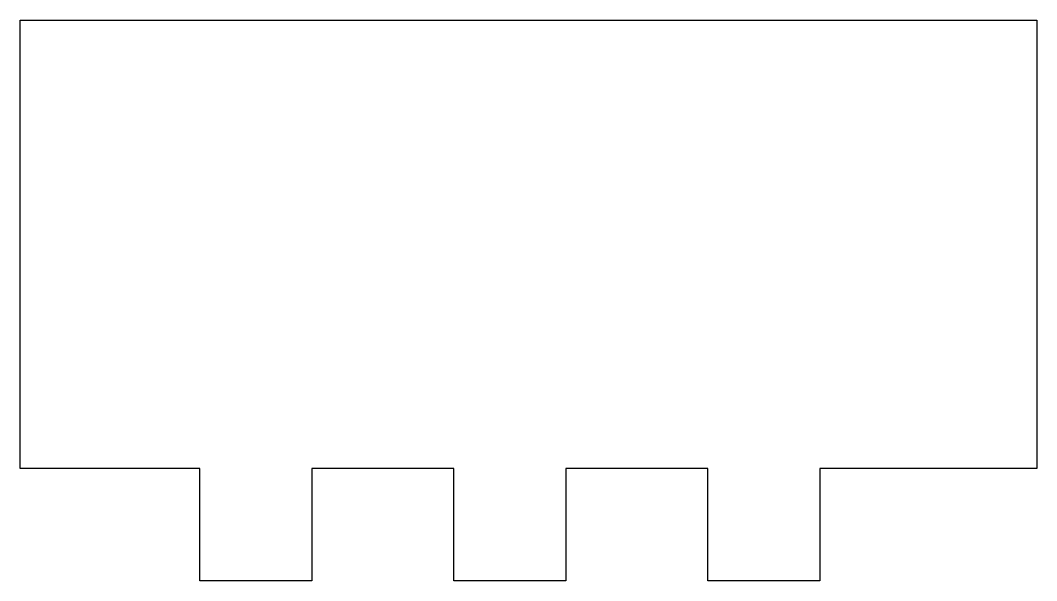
# Model space of a CAD drawing. Header units: millimetres. Extents: x 163 to 197, y 12.2 to 31.
import ezdxf

# ---------------------------------------------------------------- set-up
doc = ezdxf.new("R2010")
doc.units = ezdxf.units.MM
doc.layers.get('0').update_dxf_attribs({"linetype": 'CONTINUOUS'})

msp = doc.modelspace()

# ---------------------------------------------------------------- linework, layer by layer
msp.add_lwpolyline([(181.25, 16), (181.25, 12.25), (177.5, 12.25), (177.5, 16), (172.75, 16), (172.75, 12.25), (169, 12.25), (169, 16), (163, 16), (163, 31), (197, 31), (197, 16), (189.75, 16), (189.75, 12.25), (186, 12.25), (186, 16)], close=True)

doc.saveas('drawing.dxf')
